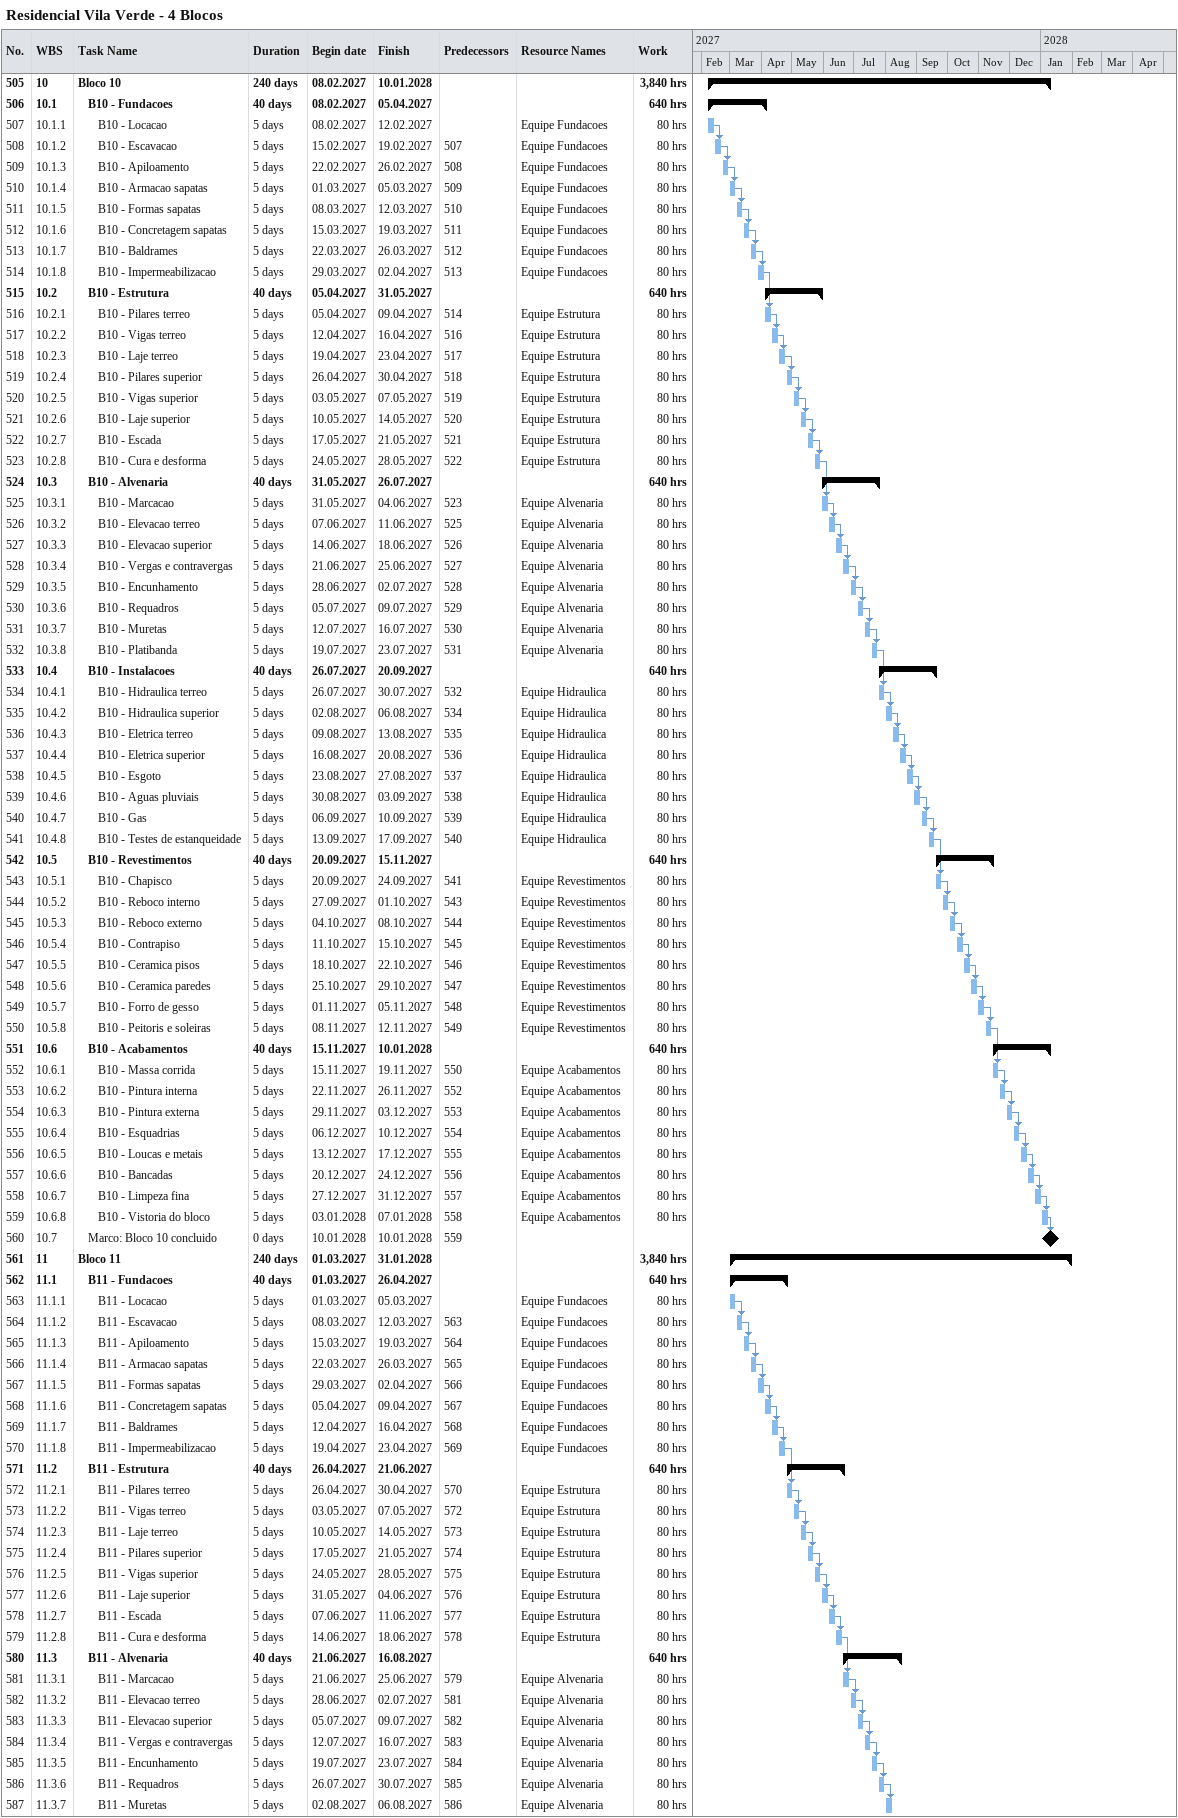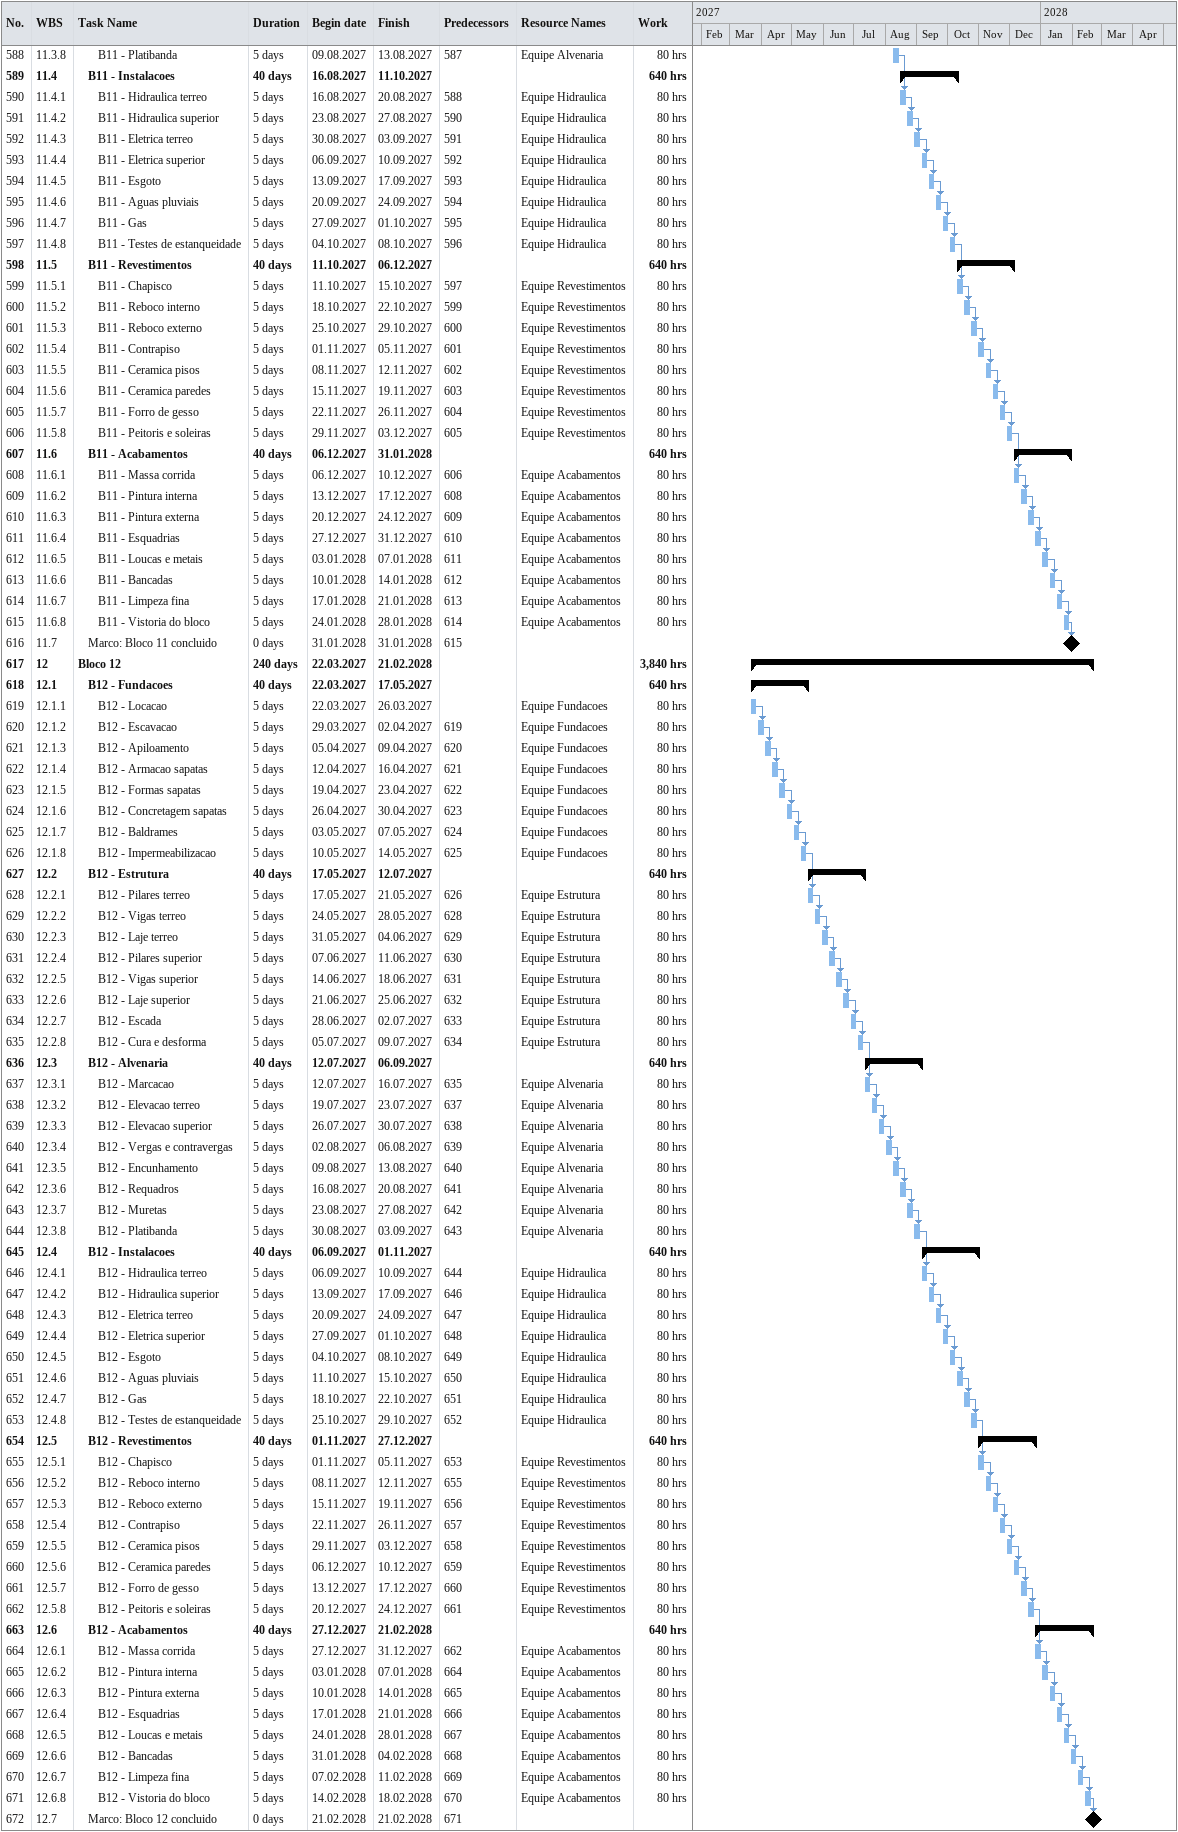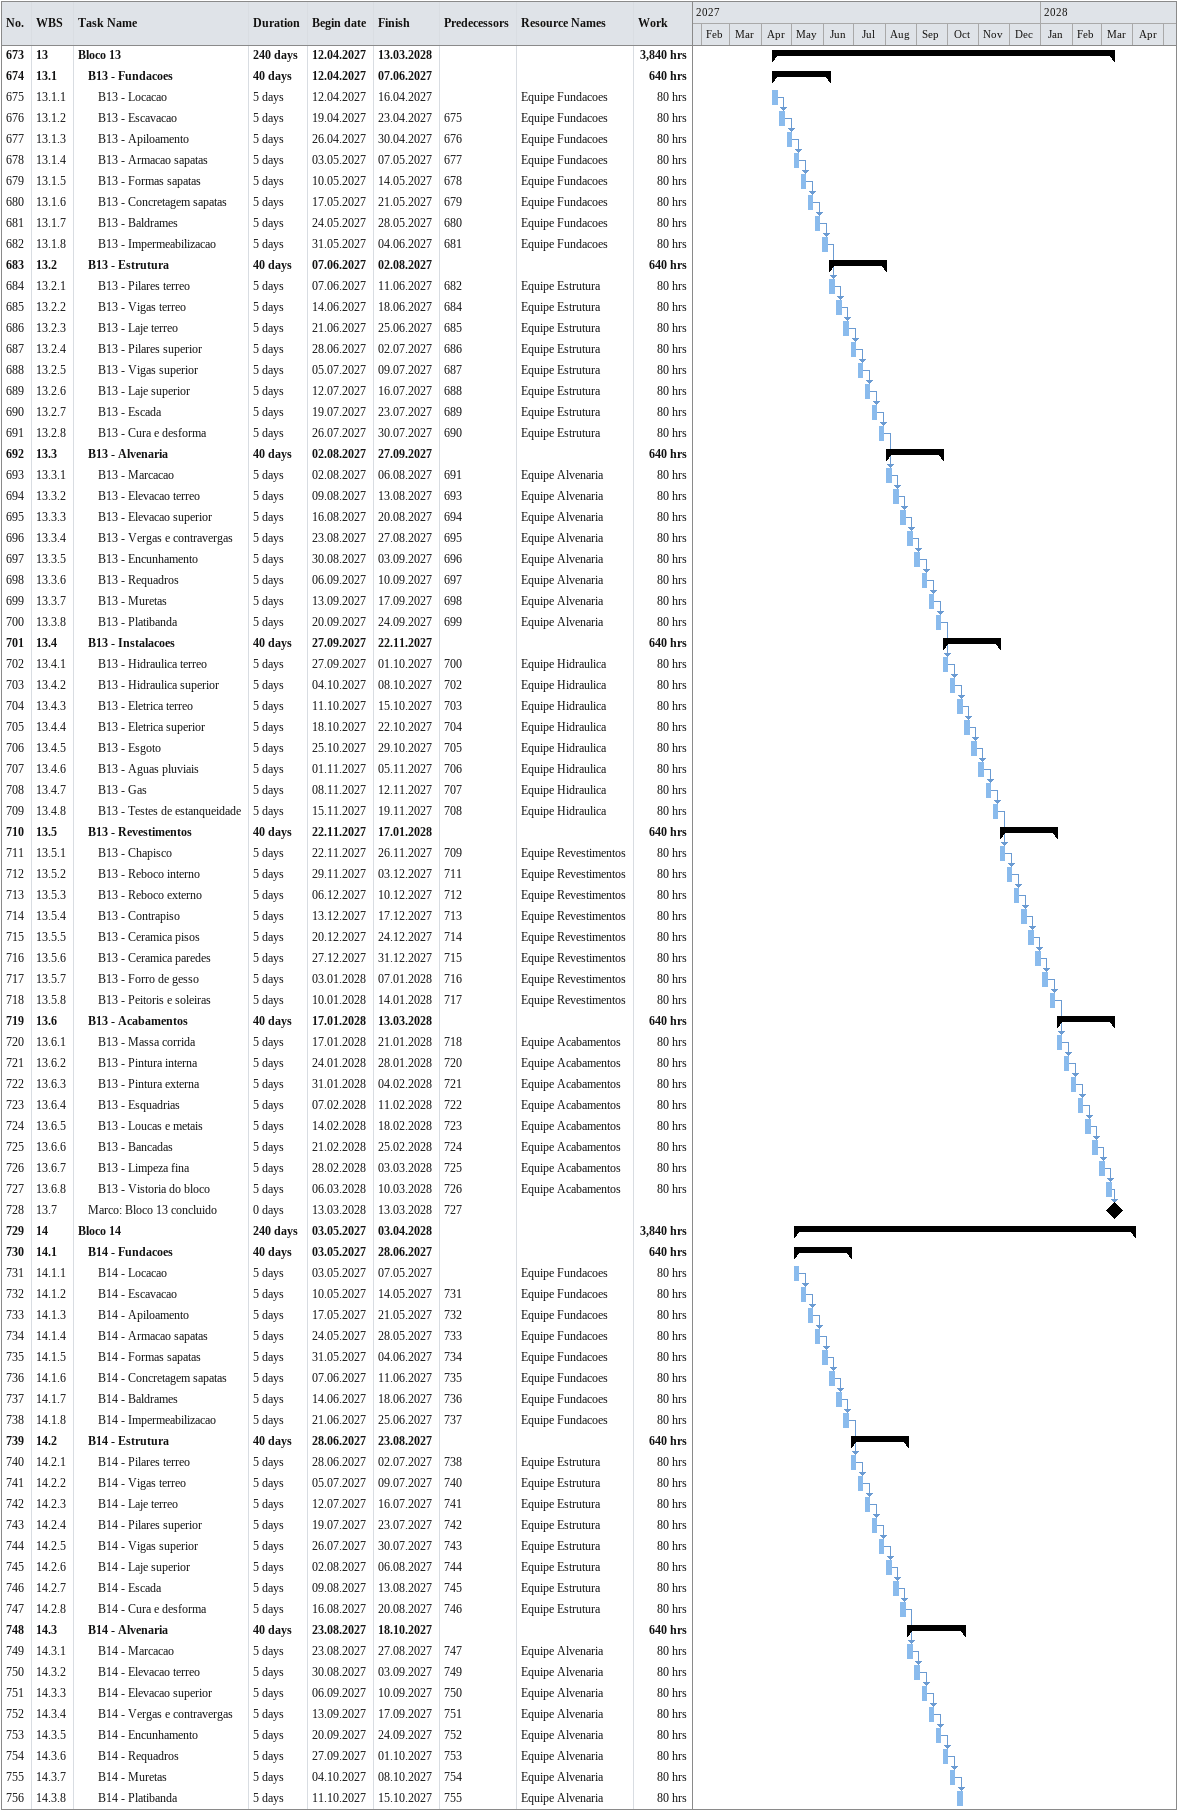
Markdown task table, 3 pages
Residencial Vila Verde - 4 Blocos

| ID | WBS | Task | Duration | Start | Finish | Predecessors | Resources | Work (h) |
|---|---|---|---|---|---|---|---|---|
| 505 | 10 | **Bloco 10** | 240d | 2027-02-08 | 2028-01-10 |  |  | 3840 |
| 506 | 10.1 | **B10 - Fundacoes** | 40d | 2027-02-08 | 2027-04-05 |  |  | 640 |
| 507 | 10.1.1 | B10 - Locacao | 5d | 2027-02-08 | 2027-02-12 |  | Equipe Fundacoes | 80 |
| 508 | 10.1.2 | B10 - Escavacao | 5d | 2027-02-15 | 2027-02-19 | 507 | Equipe Fundacoes | 80 |
| 509 | 10.1.3 | B10 - Apiloamento | 5d | 2027-02-22 | 2027-02-26 | 508 | Equipe Fundacoes | 80 |
| 510 | 10.1.4 | B10 - Armacao sapatas | 5d | 2027-03-01 | 2027-03-05 | 509 | Equipe Fundacoes | 80 |
| 511 | 10.1.5 | B10 - Formas sapatas | 5d | 2027-03-08 | 2027-03-12 | 510 | Equipe Fundacoes | 80 |
| 512 | 10.1.6 | B10 - Concretagem sapatas | 5d | 2027-03-15 | 2027-03-19 | 511 | Equipe Fundacoes | 80 |
| 513 | 10.1.7 | B10 - Baldrames | 5d | 2027-03-22 | 2027-03-26 | 512 | Equipe Fundacoes | 80 |
| 514 | 10.1.8 | B10 - Impermeabilizacao | 5d | 2027-03-29 | 2027-04-02 | 513 | Equipe Fundacoes | 80 |
| 515 | 10.2 | **B10 - Estrutura** | 40d | 2027-04-05 | 2027-05-31 |  |  | 640 |
| 516 | 10.2.1 | B10 - Pilares terreo | 5d | 2027-04-05 | 2027-04-09 | 514 | Equipe Estrutura | 80 |
| 517 | 10.2.2 | B10 - Vigas terreo | 5d | 2027-04-12 | 2027-04-16 | 516 | Equipe Estrutura | 80 |
| 518 | 10.2.3 | B10 - Laje terreo | 5d | 2027-04-19 | 2027-04-23 | 517 | Equipe Estrutura | 80 |
| 519 | 10.2.4 | B10 - Pilares superior | 5d | 2027-04-26 | 2027-04-30 | 518 | Equipe Estrutura | 80 |
| 520 | 10.2.5 | B10 - Vigas superior | 5d | 2027-05-03 | 2027-05-07 | 519 | Equipe Estrutura | 80 |
| 521 | 10.2.6 | B10 - Laje superior | 5d | 2027-05-10 | 2027-05-14 | 520 | Equipe Estrutura | 80 |
| 522 | 10.2.7 | B10 - Escada | 5d | 2027-05-17 | 2027-05-21 | 521 | Equipe Estrutura | 80 |
| 523 | 10.2.8 | B10 - Cura e desforma | 5d | 2027-05-24 | 2027-05-28 | 522 | Equipe Estrutura | 80 |
| 524 | 10.3 | **B10 - Alvenaria** | 40d | 2027-05-31 | 2027-07-26 |  |  | 640 |
| 525 | 10.3.1 | B10 - Marcacao | 5d | 2027-05-31 | 2027-06-04 | 523 | Equipe Alvenaria | 80 |
| 526 | 10.3.2 | B10 - Elevacao terreo | 5d | 2027-06-07 | 2027-06-11 | 525 | Equipe Alvenaria | 80 |
| 527 | 10.3.3 | B10 - Elevacao superior | 5d | 2027-06-14 | 2027-06-18 | 526 | Equipe Alvenaria | 80 |
| 528 | 10.3.4 | B10 - Vergas e contravergas | 5d | 2027-06-21 | 2027-06-25 | 527 | Equipe Alvenaria | 80 |
| 529 | 10.3.5 | B10 - Encunhamento | 5d | 2027-06-28 | 2027-07-02 | 528 | Equipe Alvenaria | 80 |
| 530 | 10.3.6 | B10 - Requadros | 5d | 2027-07-05 | 2027-07-09 | 529 | Equipe Alvenaria | 80 |
| 531 | 10.3.7 | B10 - Muretas | 5d | 2027-07-12 | 2027-07-16 | 530 | Equipe Alvenaria | 80 |
| 532 | 10.3.8 | B10 - Platibanda | 5d | 2027-07-19 | 2027-07-23 | 531 | Equipe Alvenaria | 80 |
| 533 | 10.4 | **B10 - Instalacoes** | 40d | 2027-07-26 | 2027-09-20 |  |  | 640 |
| 534 | 10.4.1 | B10 - Hidraulica terreo | 5d | 2027-07-26 | 2027-07-30 | 532 | Equipe Hidraulica | 80 |
| 535 | 10.4.2 | B10 - Hidraulica superior | 5d | 2027-08-02 | 2027-08-06 | 534 | Equipe Hidraulica | 80 |
| 536 | 10.4.3 | B10 - Eletrica terreo | 5d | 2027-08-09 | 2027-08-13 | 535 | Equipe Hidraulica | 80 |
| 537 | 10.4.4 | B10 - Eletrica superior | 5d | 2027-08-16 | 2027-08-20 | 536 | Equipe Hidraulica | 80 |
| 538 | 10.4.5 | B10 - Esgoto | 5d | 2027-08-23 | 2027-08-27 | 537 | Equipe Hidraulica | 80 |
| 539 | 10.4.6 | B10 - Aguas pluviais | 5d | 2027-08-30 | 2027-09-03 | 538 | Equipe Hidraulica | 80 |
| 540 | 10.4.7 | B10 - Gas | 5d | 2027-09-06 | 2027-09-10 | 539 | Equipe Hidraulica | 80 |
| 541 | 10.4.8 | B10 - Testes de estanqueidade | 5d | 2027-09-13 | 2027-09-17 | 540 | Equipe Hidraulica | 80 |
| 542 | 10.5 | **B10 - Revestimentos** | 40d | 2027-09-20 | 2027-11-15 |  |  | 640 |
| 543 | 10.5.1 | B10 - Chapisco | 5d | 2027-09-20 | 2027-09-24 | 541 | Equipe Revestimentos | 80 |
| 544 | 10.5.2 | B10 - Reboco interno | 5d | 2027-09-27 | 2027-10-01 | 543 | Equipe Revestimentos | 80 |
| 545 | 10.5.3 | B10 - Reboco externo | 5d | 2027-10-04 | 2027-10-08 | 544 | Equipe Revestimentos | 80 |
| 546 | 10.5.4 | B10 - Contrapiso | 5d | 2027-10-11 | 2027-10-15 | 545 | Equipe Revestimentos | 80 |
| 547 | 10.5.5 | B10 - Ceramica pisos | 5d | 2027-10-18 | 2027-10-22 | 546 | Equipe Revestimentos | 80 |
| 548 | 10.5.6 | B10 - Ceramica paredes | 5d | 2027-10-25 | 2027-10-29 | 547 | Equipe Revestimentos | 80 |
| 549 | 10.5.7 | B10 - Forro de gesso | 5d | 2027-11-01 | 2027-11-05 | 548 | Equipe Revestimentos | 80 |
| 550 | 10.5.8 | B10 - Peitoris e soleiras | 5d | 2027-11-08 | 2027-11-12 | 549 | Equipe Revestimentos | 80 |
| 551 | 10.6 | **B10 - Acabamentos** | 40d | 2027-11-15 | 2028-01-10 |  |  | 640 |
| 552 | 10.6.1 | B10 - Massa corrida | 5d | 2027-11-15 | 2027-11-19 | 550 | Equipe Acabamentos | 80 |
| 553 | 10.6.2 | B10 - Pintura interna | 5d | 2027-11-22 | 2027-11-26 | 552 | Equipe Acabamentos | 80 |
| 554 | 10.6.3 | B10 - Pintura externa | 5d | 2027-11-29 | 2027-12-03 | 553 | Equipe Acabamentos | 80 |
| 555 | 10.6.4 | B10 - Esquadrias | 5d | 2027-12-06 | 2027-12-10 | 554 | Equipe Acabamentos | 80 |
| 556 | 10.6.5 | B10 - Loucas e metais | 5d | 2027-12-13 | 2027-12-17 | 555 | Equipe Acabamentos | 80 |
| 557 | 10.6.6 | B10 - Bancadas | 5d | 2027-12-20 | 2027-12-24 | 556 | Equipe Acabamentos | 80 |
| 558 | 10.6.7 | B10 - Limpeza fina | 5d | 2027-12-27 | 2027-12-31 | 557 | Equipe Acabamentos | 80 |
| 559 | 10.6.8 | B10 - Vistoria do bloco | 5d | 2028-01-03 | 2028-01-07 | 558 | Equipe Acabamentos | 80 |
| 560 | 10.7 | Marco: Bloco 10 concluido | 0d | 2028-01-10 | 2028-01-10 | 559 |  |  |
| 561 | 11 | **Bloco 11** | 240d | 2027-03-01 | 2028-01-31 |  |  | 3840 |
| 562 | 11.1 | **B11 - Fundacoes** | 40d | 2027-03-01 | 2027-04-26 |  |  | 640 |
| 563 | 11.1.1 | B11 - Locacao | 5d | 2027-03-01 | 2027-03-05 |  | Equipe Fundacoes | 80 |
| 564 | 11.1.2 | B11 - Escavacao | 5d | 2027-03-08 | 2027-03-12 | 563 | Equipe Fundacoes | 80 |
| 565 | 11.1.3 | B11 - Apiloamento | 5d | 2027-03-15 | 2027-03-19 | 564 | Equipe Fundacoes | 80 |
| 566 | 11.1.4 | B11 - Armacao sapatas | 5d | 2027-03-22 | 2027-03-26 | 565 | Equipe Fundacoes | 80 |
| 567 | 11.1.5 | B11 - Formas sapatas | 5d | 2027-03-29 | 2027-04-02 | 566 | Equipe Fundacoes | 80 |
| 568 | 11.1.6 | B11 - Concretagem sapatas | 5d | 2027-04-05 | 2027-04-09 | 567 | Equipe Fundacoes | 80 |
| 569 | 11.1.7 | B11 - Baldrames | 5d | 2027-04-12 | 2027-04-16 | 568 | Equipe Fundacoes | 80 |
| 570 | 11.1.8 | B11 - Impermeabilizacao | 5d | 2027-04-19 | 2027-04-23 | 569 | Equipe Fundacoes | 80 |
| 571 | 11.2 | **B11 - Estrutura** | 40d | 2027-04-26 | 2027-06-21 |  |  | 640 |
| 572 | 11.2.1 | B11 - Pilares terreo | 5d | 2027-04-26 | 2027-04-30 | 570 | Equipe Estrutura | 80 |
| 573 | 11.2.2 | B11 - Vigas terreo | 5d | 2027-05-03 | 2027-05-07 | 572 | Equipe Estrutura | 80 |
| 574 | 11.2.3 | B11 - Laje terreo | 5d | 2027-05-10 | 2027-05-14 | 573 | Equipe Estrutura | 80 |
| 575 | 11.2.4 | B11 - Pilares superior | 5d | 2027-05-17 | 2027-05-21 | 574 | Equipe Estrutura | 80 |
| 576 | 11.2.5 | B11 - Vigas superior | 5d | 2027-05-24 | 2027-05-28 | 575 | Equipe Estrutura | 80 |
| 577 | 11.2.6 | B11 - Laje superior | 5d | 2027-05-31 | 2027-06-04 | 576 | Equipe Estrutura | 80 |
| 578 | 11.2.7 | B11 - Escada | 5d | 2027-06-07 | 2027-06-11 | 577 | Equipe Estrutura | 80 |
| 579 | 11.2.8 | B11 - Cura e desforma | 5d | 2027-06-14 | 2027-06-18 | 578 | Equipe Estrutura | 80 |
| 580 | 11.3 | **B11 - Alvenaria** | 40d | 2027-06-21 | 2027-08-16 |  |  | 640 |
| 581 | 11.3.1 | B11 - Marcacao | 5d | 2027-06-21 | 2027-06-25 | 579 | Equipe Alvenaria | 80 |
| 582 | 11.3.2 | B11 - Elevacao terreo | 5d | 2027-06-28 | 2027-07-02 | 581 | Equipe Alvenaria | 80 |
| 583 | 11.3.3 | B11 - Elevacao superior | 5d | 2027-07-05 | 2027-07-09 | 582 | Equipe Alvenaria | 80 |
| 584 | 11.3.4 | B11 - Vergas e contravergas | 5d | 2027-07-12 | 2027-07-16 | 583 | Equipe Alvenaria | 80 |
| 585 | 11.3.5 | B11 - Encunhamento | 5d | 2027-07-19 | 2027-07-23 | 584 | Equipe Alvenaria | 80 |
| 586 | 11.3.6 | B11 - Requadros | 5d | 2027-07-26 | 2027-07-30 | 585 | Equipe Alvenaria | 80 |
| 587 | 11.3.7 | B11 - Muretas | 5d | 2027-08-02 | 2027-08-06 | 586 | Equipe Alvenaria | 80 |
| 588 | 11.3.8 | B11 - Platibanda | 5d | 2027-08-09 | 2027-08-13 | 587 | Equipe Alvenaria | 80 |
| 589 | 11.4 | **B11 - Instalacoes** | 40d | 2027-08-16 | 2027-10-11 |  |  | 640 |
| 590 | 11.4.1 | B11 - Hidraulica terreo | 5d | 2027-08-16 | 2027-08-20 | 588 | Equipe Hidraulica | 80 |
| 591 | 11.4.2 | B11 - Hidraulica superior | 5d | 2027-08-23 | 2027-08-27 | 590 | Equipe Hidraulica | 80 |
| 592 | 11.4.3 | B11 - Eletrica terreo | 5d | 2027-08-30 | 2027-09-03 | 591 | Equipe Hidraulica | 80 |
| 593 | 11.4.4 | B11 - Eletrica superior | 5d | 2027-09-06 | 2027-09-10 | 592 | Equipe Hidraulica | 80 |
| 594 | 11.4.5 | B11 - Esgoto | 5d | 2027-09-13 | 2027-09-17 | 593 | Equipe Hidraulica | 80 |
| 595 | 11.4.6 | B11 - Aguas pluviais | 5d | 2027-09-20 | 2027-09-24 | 594 | Equipe Hidraulica | 80 |
| 596 | 11.4.7 | B11 - Gas | 5d | 2027-09-27 | 2027-10-01 | 595 | Equipe Hidraulica | 80 |
| 597 | 11.4.8 | B11 - Testes de estanqueidade | 5d | 2027-10-04 | 2027-10-08 | 596 | Equipe Hidraulica | 80 |
| 598 | 11.5 | **B11 - Revestimentos** | 40d | 2027-10-11 | 2027-12-06 |  |  | 640 |
| 599 | 11.5.1 | B11 - Chapisco | 5d | 2027-10-11 | 2027-10-15 | 597 | Equipe Revestimentos | 80 |
| 600 | 11.5.2 | B11 - Reboco interno | 5d | 2027-10-18 | 2027-10-22 | 599 | Equipe Revestimentos | 80 |
| 601 | 11.5.3 | B11 - Reboco externo | 5d | 2027-10-25 | 2027-10-29 | 600 | Equipe Revestimentos | 80 |
| 602 | 11.5.4 | B11 - Contrapiso | 5d | 2027-11-01 | 2027-11-05 | 601 | Equipe Revestimentos | 80 |
| 603 | 11.5.5 | B11 - Ceramica pisos | 5d | 2027-11-08 | 2027-11-12 | 602 | Equipe Revestimentos | 80 |
| 604 | 11.5.6 | B11 - Ceramica paredes | 5d | 2027-11-15 | 2027-11-19 | 603 | Equipe Revestimentos | 80 |
| 605 | 11.5.7 | B11 - Forro de gesso | 5d | 2027-11-22 | 2027-11-26 | 604 | Equipe Revestimentos | 80 |
| 606 | 11.5.8 | B11 - Peitoris e soleiras | 5d | 2027-11-29 | 2027-12-03 | 605 | Equipe Revestimentos | 80 |
| 607 | 11.6 | **B11 - Acabamentos** | 40d | 2027-12-06 | 2028-01-31 |  |  | 640 |
| 608 | 11.6.1 | B11 - Massa corrida | 5d | 2027-12-06 | 2027-12-10 | 606 | Equipe Acabamentos | 80 |
| 609 | 11.6.2 | B11 - Pintura interna | 5d | 2027-12-13 | 2027-12-17 | 608 | Equipe Acabamentos | 80 |
| 610 | 11.6.3 | B11 - Pintura externa | 5d | 2027-12-20 | 2027-12-24 | 609 | Equipe Acabamentos | 80 |
| 611 | 11.6.4 | B11 - Esquadrias | 5d | 2027-12-27 | 2027-12-31 | 610 | Equipe Acabamentos | 80 |
| 612 | 11.6.5 | B11 - Loucas e metais | 5d | 2028-01-03 | 2028-01-07 | 611 | Equipe Acabamentos | 80 |
| 613 | 11.6.6 | B11 - Bancadas | 5d | 2028-01-10 | 2028-01-14 | 612 | Equipe Acabamentos | 80 |
| 614 | 11.6.7 | B11 - Limpeza fina | 5d | 2028-01-17 | 2028-01-21 | 613 | Equipe Acabamentos | 80 |
| 615 | 11.6.8 | B11 - Vistoria do bloco | 5d | 2028-01-24 | 2028-01-28 | 614 | Equipe Acabamentos | 80 |
| 616 | 11.7 | Marco: Bloco 11 concluido | 0d | 2028-01-31 | 2028-01-31 | 615 |  |  |
| 617 | 12 | **Bloco 12** | 240d | 2027-03-22 | 2028-02-21 |  |  | 3840 |
| 618 | 12.1 | **B12 - Fundacoes** | 40d | 2027-03-22 | 2027-05-17 |  |  | 640 |
| 619 | 12.1.1 | B12 - Locacao | 5d | 2027-03-22 | 2027-03-26 |  | Equipe Fundacoes | 80 |
| 620 | 12.1.2 | B12 - Escavacao | 5d | 2027-03-29 | 2027-04-02 | 619 | Equipe Fundacoes | 80 |
| 621 | 12.1.3 | B12 - Apiloamento | 5d | 2027-04-05 | 2027-04-09 | 620 | Equipe Fundacoes | 80 |
| 622 | 12.1.4 | B12 - Armacao sapatas | 5d | 2027-04-12 | 2027-04-16 | 621 | Equipe Fundacoes | 80 |
| 623 | 12.1.5 | B12 - Formas sapatas | 5d | 2027-04-19 | 2027-04-23 | 622 | Equipe Fundacoes | 80 |
| 624 | 12.1.6 | B12 - Concretagem sapatas | 5d | 2027-04-26 | 2027-04-30 | 623 | Equipe Fundacoes | 80 |
| 625 | 12.1.7 | B12 - Baldrames | 5d | 2027-05-03 | 2027-05-07 | 624 | Equipe Fundacoes | 80 |
| 626 | 12.1.8 | B12 - Impermeabilizacao | 5d | 2027-05-10 | 2027-05-14 | 625 | Equipe Fundacoes | 80 |
| 627 | 12.2 | **B12 - Estrutura** | 40d | 2027-05-17 | 2027-07-12 |  |  | 640 |
| 628 | 12.2.1 | B12 - Pilares terreo | 5d | 2027-05-17 | 2027-05-21 | 626 | Equipe Estrutura | 80 |
| 629 | 12.2.2 | B12 - Vigas terreo | 5d | 2027-05-24 | 2027-05-28 | 628 | Equipe Estrutura | 80 |
| 630 | 12.2.3 | B12 - Laje terreo | 5d | 2027-05-31 | 2027-06-04 | 629 | Equipe Estrutura | 80 |
| 631 | 12.2.4 | B12 - Pilares superior | 5d | 2027-06-07 | 2027-06-11 | 630 | Equipe Estrutura | 80 |
| 632 | 12.2.5 | B12 - Vigas superior | 5d | 2027-06-14 | 2027-06-18 | 631 | Equipe Estrutura | 80 |
| 633 | 12.2.6 | B12 - Laje superior | 5d | 2027-06-21 | 2027-06-25 | 632 | Equipe Estrutura | 80 |
| 634 | 12.2.7 | B12 - Escada | 5d | 2027-06-28 | 2027-07-02 | 633 | Equipe Estrutura | 80 |
| 635 | 12.2.8 | B12 - Cura e desforma | 5d | 2027-07-05 | 2027-07-09 | 634 | Equipe Estrutura | 80 |
| 636 | 12.3 | **B12 - Alvenaria** | 40d | 2027-07-12 | 2027-09-06 |  |  | 640 |
| 637 | 12.3.1 | B12 - Marcacao | 5d | 2027-07-12 | 2027-07-16 | 635 | Equipe Alvenaria | 80 |
| 638 | 12.3.2 | B12 - Elevacao terreo | 5d | 2027-07-19 | 2027-07-23 | 637 | Equipe Alvenaria | 80 |
| 639 | 12.3.3 | B12 - Elevacao superior | 5d | 2027-07-26 | 2027-07-30 | 638 | Equipe Alvenaria | 80 |
| 640 | 12.3.4 | B12 - Vergas e contravergas | 5d | 2027-08-02 | 2027-08-06 | 639 | Equipe Alvenaria | 80 |
| 641 | 12.3.5 | B12 - Encunhamento | 5d | 2027-08-09 | 2027-08-13 | 640 | Equipe Alvenaria | 80 |
| 642 | 12.3.6 | B12 - Requadros | 5d | 2027-08-16 | 2027-08-20 | 641 | Equipe Alvenaria | 80 |
| 643 | 12.3.7 | B12 - Muretas | 5d | 2027-08-23 | 2027-08-27 | 642 | Equipe Alvenaria | 80 |
| 644 | 12.3.8 | B12 - Platibanda | 5d | 2027-08-30 | 2027-09-03 | 643 | Equipe Alvenaria | 80 |
| 645 | 12.4 | **B12 - Instalacoes** | 40d | 2027-09-06 | 2027-11-01 |  |  | 640 |
| 646 | 12.4.1 | B12 - Hidraulica terreo | 5d | 2027-09-06 | 2027-09-10 | 644 | Equipe Hidraulica | 80 |
| 647 | 12.4.2 | B12 - Hidraulica superior | 5d | 2027-09-13 | 2027-09-17 | 646 | Equipe Hidraulica | 80 |
| 648 | 12.4.3 | B12 - Eletrica terreo | 5d | 2027-09-20 | 2027-09-24 | 647 | Equipe Hidraulica | 80 |
| 649 | 12.4.4 | B12 - Eletrica superior | 5d | 2027-09-27 | 2027-10-01 | 648 | Equipe Hidraulica | 80 |
| 650 | 12.4.5 | B12 - Esgoto | 5d | 2027-10-04 | 2027-10-08 | 649 | Equipe Hidraulica | 80 |
| 651 | 12.4.6 | B12 - Aguas pluviais | 5d | 2027-10-11 | 2027-10-15 | 650 | Equipe Hidraulica | 80 |
| 652 | 12.4.7 | B12 - Gas | 5d | 2027-10-18 | 2027-10-22 | 651 | Equipe Hidraulica | 80 |
| 653 | 12.4.8 | B12 - Testes de estanqueidade | 5d | 2027-10-25 | 2027-10-29 | 652 | Equipe Hidraulica | 80 |
| 654 | 12.5 | **B12 - Revestimentos** | 40d | 2027-11-01 | 2027-12-27 |  |  | 640 |
| 655 | 12.5.1 | B12 - Chapisco | 5d | 2027-11-01 | 2027-11-05 | 653 | Equipe Revestimentos | 80 |
| 656 | 12.5.2 | B12 - Reboco interno | 5d | 2027-11-08 | 2027-11-12 | 655 | Equipe Revestimentos | 80 |
| 657 | 12.5.3 | B12 - Reboco externo | 5d | 2027-11-15 | 2027-11-19 | 656 | Equipe Revestimentos | 80 |
| 658 | 12.5.4 | B12 - Contrapiso | 5d | 2027-11-22 | 2027-11-26 | 657 | Equipe Revestimentos | 80 |
| 659 | 12.5.5 | B12 - Ceramica pisos | 5d | 2027-11-29 | 2027-12-03 | 658 | Equipe Revestimentos | 80 |
| 660 | 12.5.6 | B12 - Ceramica paredes | 5d | 2027-12-06 | 2027-12-10 | 659 | Equipe Revestimentos | 80 |
| 661 | 12.5.7 | B12 - Forro de gesso | 5d | 2027-12-13 | 2027-12-17 | 660 | Equipe Revestimentos | 80 |
| 662 | 12.5.8 | B12 - Peitoris e soleiras | 5d | 2027-12-20 | 2027-12-24 | 661 | Equipe Revestimentos | 80 |
| 663 | 12.6 | **B12 - Acabamentos** | 40d | 2027-12-27 | 2028-02-21 |  |  | 640 |
| 664 | 12.6.1 | B12 - Massa corrida | 5d | 2027-12-27 | 2027-12-31 | 662 | Equipe Acabamentos | 80 |
| 665 | 12.6.2 | B12 - Pintura interna | 5d | 2028-01-03 | 2028-01-07 | 664 | Equipe Acabamentos | 80 |
| 666 | 12.6.3 | B12 - Pintura externa | 5d | 2028-01-10 | 2028-01-14 | 665 | Equipe Acabamentos | 80 |
| 667 | 12.6.4 | B12 - Esquadrias | 5d | 2028-01-17 | 2028-01-21 | 666 | Equipe Acabamentos | 80 |
| 668 | 12.6.5 | B12 - Loucas e metais | 5d | 2028-01-24 | 2028-01-28 | 667 | Equipe Acabamentos | 80 |
| 669 | 12.6.6 | B12 - Bancadas | 5d | 2028-01-31 | 2028-02-04 | 668 | Equipe Acabamentos | 80 |
| 670 | 12.6.7 | B12 - Limpeza fina | 5d | 2028-02-07 | 2028-02-11 | 669 | Equipe Acabamentos | 80 |
| 671 | 12.6.8 | B12 - Vistoria do bloco | 5d | 2028-02-14 | 2028-02-18 | 670 | Equipe Acabamentos | 80 |
| 672 | 12.7 | Marco: Bloco 12 concluido | 0d | 2028-02-21 | 2028-02-21 | 671 |  |  |
| 673 | 13 | **Bloco 13** | 240d | 2027-04-12 | 2028-03-13 |  |  | 3840 |
| 674 | 13.1 | **B13 - Fundacoes** | 40d | 2027-04-12 | 2027-06-07 |  |  | 640 |
| 675 | 13.1.1 | B13 - Locacao | 5d | 2027-04-12 | 2027-04-16 |  | Equipe Fundacoes | 80 |
| 676 | 13.1.2 | B13 - Escavacao | 5d | 2027-04-19 | 2027-04-23 | 675 | Equipe Fundacoes | 80 |
| 677 | 13.1.3 | B13 - Apiloamento | 5d | 2027-04-26 | 2027-04-30 | 676 | Equipe Fundacoes | 80 |
| 678 | 13.1.4 | B13 - Armacao sapatas | 5d | 2027-05-03 | 2027-05-07 | 677 | Equipe Fundacoes | 80 |
| 679 | 13.1.5 | B13 - Formas sapatas | 5d | 2027-05-10 | 2027-05-14 | 678 | Equipe Fundacoes | 80 |
| 680 | 13.1.6 | B13 - Concretagem sapatas | 5d | 2027-05-17 | 2027-05-21 | 679 | Equipe Fundacoes | 80 |
| 681 | 13.1.7 | B13 - Baldrames | 5d | 2027-05-24 | 2027-05-28 | 680 | Equipe Fundacoes | 80 |
| 682 | 13.1.8 | B13 - Impermeabilizacao | 5d | 2027-05-31 | 2027-06-04 | 681 | Equipe Fundacoes | 80 |
| 683 | 13.2 | **B13 - Estrutura** | 40d | 2027-06-07 | 2027-08-02 |  |  | 640 |
| 684 | 13.2.1 | B13 - Pilares terreo | 5d | 2027-06-07 | 2027-06-11 | 682 | Equipe Estrutura | 80 |
| 685 | 13.2.2 | B13 - Vigas terreo | 5d | 2027-06-14 | 2027-06-18 | 684 | Equipe Estrutura | 80 |
| 686 | 13.2.3 | B13 - Laje terreo | 5d | 2027-06-21 | 2027-06-25 | 685 | Equipe Estrutura | 80 |
| 687 | 13.2.4 | B13 - Pilares superior | 5d | 2027-06-28 | 2027-07-02 | 686 | Equipe Estrutura | 80 |
| 688 | 13.2.5 | B13 - Vigas superior | 5d | 2027-07-05 | 2027-07-09 | 687 | Equipe Estrutura | 80 |
| 689 | 13.2.6 | B13 - Laje superior | 5d | 2027-07-12 | 2027-07-16 | 688 | Equipe Estrutura | 80 |
| 690 | 13.2.7 | B13 - Escada | 5d | 2027-07-19 | 2027-07-23 | 689 | Equipe Estrutura | 80 |
| 691 | 13.2.8 | B13 - Cura e desforma | 5d | 2027-07-26 | 2027-07-30 | 690 | Equipe Estrutura | 80 |
| 692 | 13.3 | **B13 - Alvenaria** | 40d | 2027-08-02 | 2027-09-27 |  |  | 640 |
| 693 | 13.3.1 | B13 - Marcacao | 5d | 2027-08-02 | 2027-08-06 | 691 | Equipe Alvenaria | 80 |
| 694 | 13.3.2 | B13 - Elevacao terreo | 5d | 2027-08-09 | 2027-08-13 | 693 | Equipe Alvenaria | 80 |
| 695 | 13.3.3 | B13 - Elevacao superior | 5d | 2027-08-16 | 2027-08-20 | 694 | Equipe Alvenaria | 80 |
| 696 | 13.3.4 | B13 - Vergas e contravergas | 5d | 2027-08-23 | 2027-08-27 | 695 | Equipe Alvenaria | 80 |
| 697 | 13.3.5 | B13 - Encunhamento | 5d | 2027-08-30 | 2027-09-03 | 696 | Equipe Alvenaria | 80 |
| 698 | 13.3.6 | B13 - Requadros | 5d | 2027-09-06 | 2027-09-10 | 697 | Equipe Alvenaria | 80 |
| 699 | 13.3.7 | B13 - Muretas | 5d | 2027-09-13 | 2027-09-17 | 698 | Equipe Alvenaria | 80 |
| 700 | 13.3.8 | B13 - Platibanda | 5d | 2027-09-20 | 2027-09-24 | 699 | Equipe Alvenaria | 80 |
| 701 | 13.4 | **B13 - Instalacoes** | 40d | 2027-09-27 | 2027-11-22 |  |  | 640 |
| 702 | 13.4.1 | B13 - Hidraulica terreo | 5d | 2027-09-27 | 2027-10-01 | 700 | Equipe Hidraulica | 80 |
| 703 | 13.4.2 | B13 - Hidraulica superior | 5d | 2027-10-04 | 2027-10-08 | 702 | Equipe Hidraulica | 80 |
| 704 | 13.4.3 | B13 - Eletrica terreo | 5d | 2027-10-11 | 2027-10-15 | 703 | Equipe Hidraulica | 80 |
| 705 | 13.4.4 | B13 - Eletrica superior | 5d | 2027-10-18 | 2027-10-22 | 704 | Equipe Hidraulica | 80 |
| 706 | 13.4.5 | B13 - Esgoto | 5d | 2027-10-25 | 2027-10-29 | 705 | Equipe Hidraulica | 80 |
| 707 | 13.4.6 | B13 - Aguas pluviais | 5d | 2027-11-01 | 2027-11-05 | 706 | Equipe Hidraulica | 80 |
| 708 | 13.4.7 | B13 - Gas | 5d | 2027-11-08 | 2027-11-12 | 707 | Equipe Hidraulica | 80 |
| 709 | 13.4.8 | B13 - Testes de estanqueidade | 5d | 2027-11-15 | 2027-11-19 | 708 | Equipe Hidraulica | 80 |
| 710 | 13.5 | **B13 - Revestimentos** | 40d | 2027-11-22 | 2028-01-17 |  |  | 640 |
| 711 | 13.5.1 | B13 - Chapisco | 5d | 2027-11-22 | 2027-11-26 | 709 | Equipe Revestimentos | 80 |
| 712 | 13.5.2 | B13 - Reboco interno | 5d | 2027-11-29 | 2027-12-03 | 711 | Equipe Revestimentos | 80 |
| 713 | 13.5.3 | B13 - Reboco externo | 5d | 2027-12-06 | 2027-12-10 | 712 | Equipe Revestimentos | 80 |
| 714 | 13.5.4 | B13 - Contrapiso | 5d | 2027-12-13 | 2027-12-17 | 713 | Equipe Revestimentos | 80 |
| 715 | 13.5.5 | B13 - Ceramica pisos | 5d | 2027-12-20 | 2027-12-24 | 714 | Equipe Revestimentos | 80 |
| 716 | 13.5.6 | B13 - Ceramica paredes | 5d | 2027-12-27 | 2027-12-31 | 715 | Equipe Revestimentos | 80 |
| 717 | 13.5.7 | B13 - Forro de gesso | 5d | 2028-01-03 | 2028-01-07 | 716 | Equipe Revestimentos | 80 |
| 718 | 13.5.8 | B13 - Peitoris e soleiras | 5d | 2028-01-10 | 2028-01-14 | 717 | Equipe Revestimentos | 80 |
| 719 | 13.6 | **B13 - Acabamentos** | 40d | 2028-01-17 | 2028-03-13 |  |  | 640 |
| 720 | 13.6.1 | B13 - Massa corrida | 5d | 2028-01-17 | 2028-01-21 | 718 | Equipe Acabamentos | 80 |
| 721 | 13.6.2 | B13 - Pintura interna | 5d | 2028-01-24 | 2028-01-28 | 720 | Equipe Acabamentos | 80 |
| 722 | 13.6.3 | B13 - Pintura externa | 5d | 2028-01-31 | 2028-02-04 | 721 | Equipe Acabamentos | 80 |
| 723 | 13.6.4 | B13 - Esquadrias | 5d | 2028-02-07 | 2028-02-11 | 722 | Equipe Acabamentos | 80 |
| 724 | 13.6.5 | B13 - Loucas e metais | 5d | 2028-02-14 | 2028-02-18 | 723 | Equipe Acabamentos | 80 |
| 725 | 13.6.6 | B13 - Bancadas | 5d | 2028-02-21 | 2028-02-25 | 724 | Equipe Acabamentos | 80 |
| 726 | 13.6.7 | B13 - Limpeza fina | 5d | 2028-02-28 | 2028-03-03 | 725 | Equipe Acabamentos | 80 |
| 727 | 13.6.8 | B13 - Vistoria do bloco | 5d | 2028-03-06 | 2028-03-10 | 726 | Equipe Acabamentos | 80 |
| 728 | 13.7 | Marco: Bloco 13 concluido | 0d | 2028-03-13 | 2028-03-13 | 727 |  |  |
| 729 | 14 | **Bloco 14** | 240d | 2027-05-03 | 2028-04-03 |  |  | 3840 |
| 730 | 14.1 | **B14 - Fundacoes** | 40d | 2027-05-03 | 2027-06-28 |  |  | 640 |
| 731 | 14.1.1 | B14 - Locacao | 5d | 2027-05-03 | 2027-05-07 |  | Equipe Fundacoes | 80 |
| 732 | 14.1.2 | B14 - Escavacao | 5d | 2027-05-10 | 2027-05-14 | 731 | Equipe Fundacoes | 80 |
| 733 | 14.1.3 | B14 - Apiloamento | 5d | 2027-05-17 | 2027-05-21 | 732 | Equipe Fundacoes | 80 |
| 734 | 14.1.4 | B14 - Armacao sapatas | 5d | 2027-05-24 | 2027-05-28 | 733 | Equipe Fundacoes | 80 |
| 735 | 14.1.5 | B14 - Formas sapatas | 5d | 2027-05-31 | 2027-06-04 | 734 | Equipe Fundacoes | 80 |
| 736 | 14.1.6 | B14 - Concretagem sapatas | 5d | 2027-06-07 | 2027-06-11 | 735 | Equipe Fundacoes | 80 |
| 737 | 14.1.7 | B14 - Baldrames | 5d | 2027-06-14 | 2027-06-18 | 736 | Equipe Fundacoes | 80 |
| 738 | 14.1.8 | B14 - Impermeabilizacao | 5d | 2027-06-21 | 2027-06-25 | 737 | Equipe Fundacoes | 80 |
| 739 | 14.2 | **B14 - Estrutura** | 40d | 2027-06-28 | 2027-08-23 |  |  | 640 |
| 740 | 14.2.1 | B14 - Pilares terreo | 5d | 2027-06-28 | 2027-07-02 | 738 | Equipe Estrutura | 80 |
| 741 | 14.2.2 | B14 - Vigas terreo | 5d | 2027-07-05 | 2027-07-09 | 740 | Equipe Estrutura | 80 |
| 742 | 14.2.3 | B14 - Laje terreo | 5d | 2027-07-12 | 2027-07-16 | 741 | Equipe Estrutura | 80 |
| 743 | 14.2.4 | B14 - Pilares superior | 5d | 2027-07-19 | 2027-07-23 | 742 | Equipe Estrutura | 80 |
| 744 | 14.2.5 | B14 - Vigas superior | 5d | 2027-07-26 | 2027-07-30 | 743 | Equipe Estrutura | 80 |
| 745 | 14.2.6 | B14 - Laje superior | 5d | 2027-08-02 | 2027-08-06 | 744 | Equipe Estrutura | 80 |
| 746 | 14.2.7 | B14 - Escada | 5d | 2027-08-09 | 2027-08-13 | 745 | Equipe Estrutura | 80 |
| 747 | 14.2.8 | B14 - Cura e desforma | 5d | 2027-08-16 | 2027-08-20 | 746 | Equipe Estrutura | 80 |
| 748 | 14.3 | **B14 - Alvenaria** | 40d | 2027-08-23 | 2027-10-18 |  |  | 640 |
| 749 | 14.3.1 | B14 - Marcacao | 5d | 2027-08-23 | 2027-08-27 | 747 | Equipe Alvenaria | 80 |
| 750 | 14.3.2 | B14 - Elevacao terreo | 5d | 2027-08-30 | 2027-09-03 | 749 | Equipe Alvenaria | 80 |
| 751 | 14.3.3 | B14 - Elevacao superior | 5d | 2027-09-06 | 2027-09-10 | 750 | Equipe Alvenaria | 80 |
| 752 | 14.3.4 | B14 - Vergas e contravergas | 5d | 2027-09-13 | 2027-09-17 | 751 | Equipe Alvenaria | 80 |
| 753 | 14.3.5 | B14 - Encunhamento | 5d | 2027-09-20 | 2027-09-24 | 752 | Equipe Alvenaria | 80 |
| 754 | 14.3.6 | B14 - Requadros | 5d | 2027-09-27 | 2027-10-01 | 753 | Equipe Alvenaria | 80 |
| 755 | 14.3.7 | B14 - Muretas | 5d | 2027-10-04 | 2027-10-08 | 754 | Equipe Alvenaria | 80 |
| 756 | 14.3.8 | B14 - Platibanda | 5d | 2027-10-11 | 2027-10-15 | 755 | Equipe Alvenaria | 80 |
